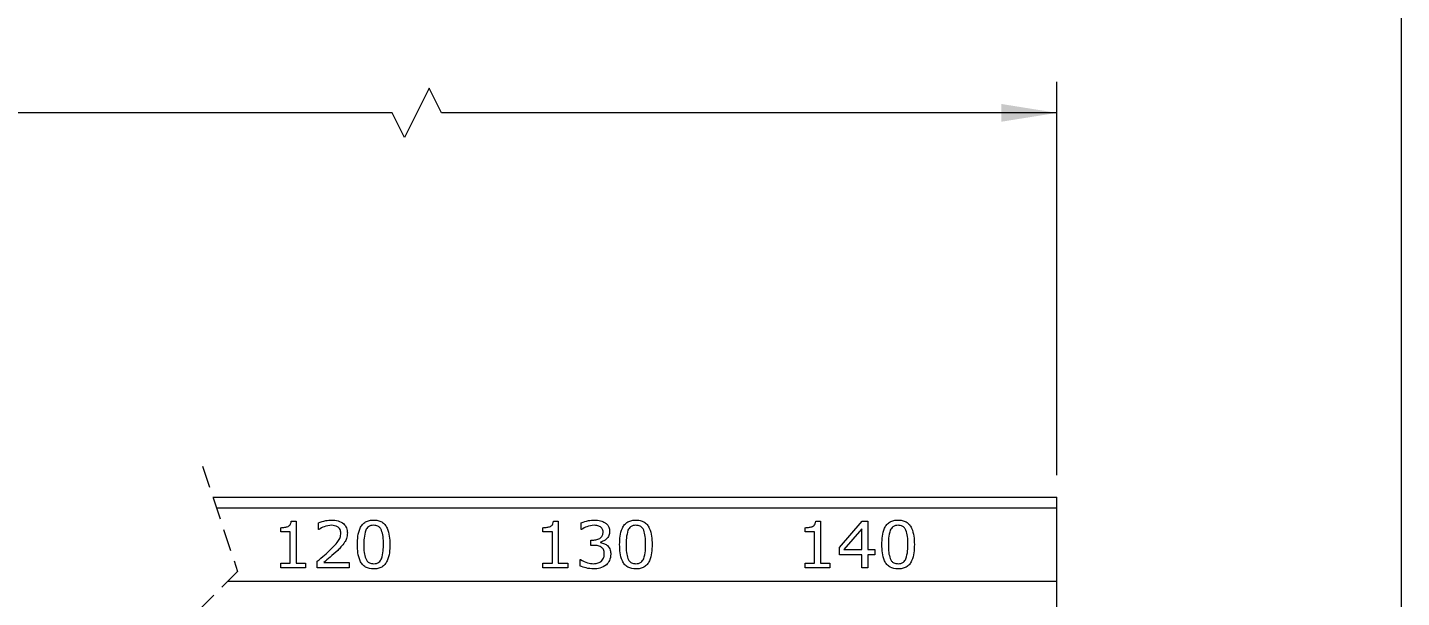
# Model space of a CAD drawing. Header units: millimetres. Extents: x 2 to 278, y 1 to 215.
# Drawn here: x 199.4 to 278, y 109.1 to 141.7 of the extents above; entities that cross this region are included whole.
import ezdxf

# ---------------------------------------------------------------- set-up
doc = ezdxf.new("R2010")
doc.units = ezdxf.units.MM
doc.linetypes.add('HIDDEN', pattern=[1.905, 1.27, -0.635])
doc.styles.add('SLDTEXTSTYLE0', font='TXT', dxfattribs={"width": 0.75})
doc.dimstyles.new('SLDDIMSTYLE0', dxfattribs={"dimtxt": 2.116667, "dimasz": 3.175, "dimexe": 0, "dimexo": 0.0625, "dimgap": 0.529167, "dimtad": 0, "dimtih": 1, "dimtoh": 1, "dimdec": 1, "dimlfac": 0.666667, "dimrnd": 1e-09, "dimzin": 4, "dimdsep": 46, "dimtxsty": 'SLDTEXTSTYLE0', "dimsah": 1, "dimcen": 0.09, "dimadec": 0, "dimazin": 1, "dimtfac": 1, "dimtdec": 1, "dimtofl": 0, "dimtmove": 0, "dimatfit": 3, "dimfxl": 1, "dimfrac": 2, "dimtolj": 1, "dimtzin": 12, "dimarcsym": 0})

# ---------------------------------------------------------------- blocks, each defined once
blk = doc.blocks.new('_D_1')
at = {"color": 7, "linetype": 'Continuous', "lineweight": 0}
for p, q in [((111.859, 116.083), (111.859, 138.591)), ((258.276, 116.083), (258.276, 138.591)), ((222.378, 138.225), (220.966, 135.402)), ((223.083, 136.813), (222.378, 138.225)), ((111.859, 136.813), (176.915, 136.813)), ((180.652, 136.813), (180.223, 136.813)), ((180.223, 136.813), (180.223, 133.45)), ((189.483, 136.813), (189.912, 136.813)), ((189.912, 136.813), (189.912, 133.45)), ((220.261, 136.813), (193.22, 136.813)), ((220.966, 135.402), (220.261, 136.813)), ((258.276, 136.813), (223.083, 136.813)), ((180.223, 133.45), (180.652, 133.45)), ((189.912, 133.45), (189.483, 133.45))]:
    blk.add_line(p, q, dxfattribs=at)
for points in [[(111.859, 136.813), (115.034, 136.305), (115.034, 137.321)], [(258.276, 136.813), (255.101, 137.321), (255.101, 136.305)]]:
    blk.add_solid(points, dxfattribs=at)
at = {"color": 7, "linetype": 'Continuous', "lineweight": 0, "char_height": 2.1167, "attachment_point": 1, "style": 'SLDTEXTSTYLE0'}
for s, insert in [('150.0mm', (178.904, 139.971)), ('5.91in', (181.189, 136.179))]:
    blk.add_mtext(s, dxfattribs=dict(at, insert=insert))

msp = doc.modelspace()

# ---------------------------------------------------------------- linework, layer by layer
at = {"color": 7, "linetype": 'Continuous', "lineweight": 0}
for p, q in [((277.989, 0.903), (277.989, 214.645)), ((210, 114.813), (258.276, 114.813)), ((258.276, 114.204), (258.276, 114.813)), ((210.203, 114.204), (258.276, 114.204)), ((258.276, 110.013), (258.276, 114.204)), ((214.483, 113.442), (214.756, 113.442)), ((214.756, 113.442), (214.756, 111.045)), ((216.039, 112.969), (216.039, 113.344)), ((229.483, 113.442), (229.756, 113.442)), ((229.756, 113.442), (229.756, 111.045)), ((231.072, 112.969), (231.072, 113.342)), ((244.483, 113.442), (244.756, 113.442)), ((244.756, 113.442), (244.756, 111.045)), ((245.836, 111.931), (247.133, 113.442)), ((247.133, 113.442), (247.457, 113.442)), ((247.457, 113.442), (247.457, 111.821)), ((213.878, 112.834), (213.878, 113.071)), ((214.418, 112.834), (213.878, 112.834)), ((214.418, 111.045), (214.418, 112.834)), ((216.057, 112.969), (216.039, 112.969)), ((228.878, 112.834), (228.878, 113.071)), ((229.418, 112.834), (228.878, 112.834)), ((229.418, 111.045), (229.418, 112.834)), ((231.09, 112.969), (231.072, 112.969)), ((243.878, 112.834), (243.878, 113.071)), ((244.418, 112.834), (243.878, 112.834)), ((244.418, 111.045), (244.418, 112.834)), ((247.119, 113.011), (246.098, 111.821)), ((247.119, 111.821), (247.119, 113.011)), ((231.613, 112.362), (231.735, 112.362)), ((231.613, 112.058), (231.613, 112.362)), ((231.774, 112.058), (231.613, 112.058)), ((232.179, 112.246), (232.179, 112.221)), ((245.836, 111.518), (245.836, 111.931)), ((246.098, 111.821), (247.119, 111.821)), ((247.457, 111.821), (247.862, 111.821)), ((247.862, 111.821), (247.862, 111.518)), ((213.878, 111.045), (214.418, 111.045)), ((213.878, 110.775), (213.878, 111.045)), ((214.756, 111.045), (215.296, 111.045)), ((215.296, 111.045), (215.296, 110.775)), ((215.971, 110.775), (215.971, 111.146)), ((216.348, 111.079), (217.794, 111.079)), ((217.794, 111.079), (217.794, 110.775)), ((228.878, 111.045), (229.418, 111.045)), ((228.878, 110.775), (228.878, 111.045)), ((229.756, 111.045), (230.296, 111.045)), ((230.296, 111.045), (230.296, 110.775)), ((231.005, 110.875), (231.005, 111.248)), ((231.005, 111.248), (231.032, 111.248)), ((243.878, 111.045), (244.418, 111.045)), ((243.878, 110.775), (243.878, 111.045)), ((244.756, 111.045), (245.296, 111.045)), ((245.296, 111.045), (245.296, 110.775)), ((247.119, 111.518), (245.836, 111.518)), ((247.119, 110.775), (247.119, 111.518)), ((247.457, 111.518), (247.457, 110.775)), ((247.862, 111.518), (247.457, 111.518)), ((215.296, 110.775), (213.878, 110.775)), ((217.794, 110.775), (215.971, 110.775)), ((230.296, 110.775), (228.878, 110.775)), ((245.296, 110.775), (243.878, 110.775)), ((247.457, 110.775), (247.119, 110.775)), ((210.865, 110.013), (258.276, 110.013)), ((258.276, 91.039), (258.276, 110.013))]:
    msp.add_line(p, q, dxfattribs=at)
at = {"color": 7, "linetype": 'HIDDEN', "lineweight": 0}
for p, q in [((209.411, 116.591), (211.411, 110.559)), ((211.411, 110.559), (207.411, 106.559))]:
    msp.add_line(p, q, dxfattribs=at)
at = {"color": 7, "linetype": 'Continuous', "lineweight": 0}
for points, knots in [([(214.304, 113.144), (214.332, 113.162), (214.39, 113.2), (214.465, 113.3), (214.476, 113.388), (214.483, 113.442)], [0, 0, 0, 0, 0.280565, 0.560708, 1, 1, 1, 1]), ([(216.039, 113.344), (216.177, 113.395), (216.424, 113.487), (216.686, 113.503), (216.802, 113.509)], [0, 0, 0, 0, 0.559839, 1, 1, 1, 1]), ([(216.793, 113.206), (216.646, 113.189), (216.384, 113.16), (216.157, 113.028), (216.057, 112.969)], [0, 0, 0, 0, 0.559377, 1, 1, 1, 1]), ([(217.322, 112.759), (217.314, 112.833), (217.299, 112.98), (217.101, 113.179), (216.91, 113.195), (216.793, 113.206)], [0, 0, 0, 0, 0.280549, 0.560192, 1, 1, 1, 1]), ([(216.802, 113.509), (216.924, 113.503), (217.169, 113.489), (217.479, 113.325), (217.668, 113.06), (217.685, 112.867), (217.693, 112.77)], [0, 0, 0, 0, 0.280891, 0.56022, 0.779834, 1, 1, 1, 1]), ([(218.267, 112.107), (218.271, 112.266), (218.281, 112.585), (218.375, 112.979), (218.541, 113.255), (218.728, 113.411), (218.956, 113.497), (219.115, 113.505), (219.195, 113.509)], [0, 0, 0, 0, 0.250444, 0.500238, 0.62524, 0.750039, 0.874893, 1, 1, 1, 1]), ([(219.195, 113.206), (219.142, 113.203), (219.036, 113.197), (218.857, 113.116), (218.787, 112.996), (218.744, 112.923)], [0, 0, 0, 0, 0.281165, 0.561578, 1, 1, 1, 1]), ([(219.195, 113.509), (219.275, 113.505), (219.434, 113.497), (219.662, 113.412), (219.848, 113.256), (220.013, 112.98), (220.11, 112.587), (220.119, 112.269), (220.124, 112.11)], [0, 0, 0, 0, 0.1251027, 0.2500184, 0.3748071, 0.4998023, 0.7495862, 1, 1, 1, 1]), ([(219.644, 112.927), (219.619, 112.973), (219.569, 113.066), (219.416, 113.187), (219.279, 113.199), (219.195, 113.206)], [0, 0, 0, 0, 0.280864, 0.561089, 1, 1, 1, 1]), ([(229.304, 113.144), (229.332, 113.162), (229.39, 113.2), (229.465, 113.3), (229.476, 113.388), (229.483, 113.442)], [0, 0, 0, 0, 0.280554, 0.56071, 1, 1, 1, 1]), ([(231.072, 113.342), (231.208, 113.394), (231.449, 113.487), (231.707, 113.502), (231.821, 113.509)], [0, 0, 0, 0, 0.559848, 1, 1, 1, 1]), ([(231.807, 113.206), (231.664, 113.188), (231.408, 113.158), (231.188, 113.027), (231.09, 112.969)], [0, 0, 0, 0, 0.559265, 1, 1, 1, 1]), ([(232.167, 113.121), (232.103, 113.15), (231.988, 113.203), (231.863, 113.205), (231.807, 113.206)], [0, 0, 0, 0, 0.55846, 1, 1, 1, 1]), ([(231.821, 113.509), (231.942, 113.506), (232.158, 113.5), (232.348, 113.4), (232.432, 113.356)], [0, 0, 0, 0, 0.560507, 1, 1, 1, 1]), ([(232.432, 113.356), (232.475, 113.322), (232.562, 113.254), (232.671, 113.084), (232.685, 112.941), (232.693, 112.854)], [0, 0, 0, 0, 0.2805792, 0.5609291, 1, 1, 1, 1]), ([(233.267, 112.107), (233.271, 112.266), (233.281, 112.585), (233.375, 112.979), (233.541, 113.255), (233.728, 113.411), (233.956, 113.497), (234.115, 113.505), (234.195, 113.509)], [0, 0, 0, 0, 0.250444, 0.500239, 0.625238, 0.750037, 0.874895, 1, 1, 1, 1]), ([(234.195, 113.206), (234.142, 113.203), (234.036, 113.197), (233.857, 113.116), (233.787, 112.996), (233.744, 112.923)], [0, 0, 0, 0, 0.28116, 0.561584, 1, 1, 1, 1]), ([(234.195, 113.509), (234.275, 113.505), (234.434, 113.497), (234.662, 113.412), (234.848, 113.256), (235.013, 112.98), (235.11, 112.587), (235.119, 112.269), (235.124, 112.11)], [0, 0, 0, 0, 0.125103, 0.250017, 0.374808, 0.499801, 0.749586, 1, 1, 1, 1]), ([(234.644, 112.927), (234.619, 112.973), (234.569, 113.066), (234.416, 113.187), (234.279, 113.199), (234.195, 113.206)], [0, 0, 0, 0, 0.2808704, 0.5610837, 1, 1, 1, 1]), ([(244.304, 113.144), (244.332, 113.162), (244.39, 113.2), (244.465, 113.3), (244.476, 113.388), (244.483, 113.442)], [0, 0, 0, 0, 0.280575, 0.560715, 1, 1, 1, 1]), ([(248.267, 112.107), (248.271, 112.266), (248.281, 112.585), (248.375, 112.979), (248.541, 113.255), (248.728, 113.411), (248.956, 113.497), (249.115, 113.505), (249.195, 113.509)], [0, 0, 0, 0, 0.250445, 0.50024, 0.625241, 0.750039, 0.874898, 1, 1, 1, 1]), ([(249.195, 113.206), (249.142, 113.203), (249.036, 113.197), (248.857, 113.116), (248.787, 112.996), (248.744, 112.923)], [0, 0, 0, 0, 0.281149, 0.561581, 1, 1, 1, 1]), ([(249.195, 113.509), (249.275, 113.505), (249.434, 113.497), (249.662, 113.412), (249.848, 113.256), (250.013, 112.98), (250.11, 112.587), (250.119, 112.269), (250.124, 112.11)], [0, 0, 0, 0, 0.125104, 0.25002, 0.374811, 0.499803, 0.749587, 1, 1, 1, 1]), ([(249.644, 112.927), (249.619, 112.973), (249.569, 113.066), (249.416, 113.187), (249.279, 113.199), (249.195, 113.206)], [0, 0, 0, 0, 0.280873, 0.561079, 1, 1, 1, 1]), ([(213.878, 113.071), (213.96, 113.073), (214.105, 113.077), (214.243, 113.123), (214.304, 113.144)], [0, 0, 0, 0, 0.5609001, 1, 1, 1, 1]), ([(216.713, 111.796), (216.87, 111.948), (217.09, 112.159), (217.298, 112.5), (217.314, 112.672), (217.322, 112.759)], [0, 0, 0, 0, 0.560729, 0.780477, 1, 1, 1, 1]), ([(217.693, 112.77), (217.685, 112.664), (217.671, 112.473), (217.579, 112.307), (217.538, 112.234)], [0, 0, 0, 0, 0.559659, 1, 1, 1, 1]), ([(218.744, 112.923), (218.706, 112.773), (218.638, 112.505), (218.638, 112.229), (218.638, 112.107)], [0, 0, 0, 0, 0.558833, 1, 1, 1, 1]), ([(219.752, 112.11), (219.754, 112.266), (219.756, 112.544), (219.678, 112.81), (219.644, 112.927)], [0, 0, 0, 0, 0.5609, 1, 1, 1, 1]), ([(228.878, 113.071), (228.96, 113.073), (229.105, 113.077), (229.243, 113.123), (229.304, 113.144)], [0, 0, 0, 0, 0.56091, 1, 1, 1, 1]), ([(231.735, 112.362), (231.814, 112.366), (231.972, 112.375), (232.177, 112.468), (232.307, 112.635), (232.317, 112.76), (232.322, 112.823)], [0, 0, 0, 0, 0.280948, 0.560617, 0.779849, 1, 1, 1, 1]), ([(232.322, 112.823), (232.313, 112.89), (232.299, 113.01), (232.207, 113.087), (232.167, 113.121)], [0, 0, 0, 0, 0.558915, 1, 1, 1, 1]), ([(232.693, 112.854), (232.684, 112.773), (232.667, 112.612), (232.525, 112.43), (232.361, 112.301), (232.239, 112.264), (232.179, 112.246)], [0, 0, 0, 0, 0.279522, 0.55928, 0.779685, 1, 1, 1, 1]), ([(233.744, 112.923), (233.706, 112.773), (233.638, 112.505), (233.638, 112.229), (233.638, 112.107)], [0, 0, 0, 0, 0.558834, 1, 1, 1, 1]), ([(234.752, 112.11), (234.754, 112.266), (234.756, 112.544), (234.678, 112.81), (234.644, 112.927)], [0, 0, 0, 0, 0.5609, 1, 1, 1, 1]), ([(243.878, 113.071), (243.96, 113.073), (244.105, 113.077), (244.243, 113.123), (244.304, 113.144)], [0, 0, 0, 0, 0.560918, 1, 1, 1, 1]), ([(248.744, 112.923), (248.706, 112.773), (248.638, 112.505), (248.638, 112.229), (248.638, 112.107)], [0, 0, 0, 0, 0.558834, 1, 1, 1, 1]), ([(249.752, 112.11), (249.754, 112.266), (249.756, 112.544), (249.678, 112.81), (249.644, 112.927)], [0, 0, 0, 0, 0.560899, 1, 1, 1, 1]), ([(215.971, 111.146), (216.113, 111.264), (216.365, 111.475), (216.607, 111.698), (216.713, 111.796)], [0, 0, 0, 0, 0.5600401, 1, 1, 1, 1]), ([(217.139, 111.774), (216.994, 111.641), (216.736, 111.403), (216.467, 111.178), (216.348, 111.079)], [0, 0, 0, 0, 0.559964, 1, 1, 1, 1]), ([(217.538, 112.234), (217.47, 112.142), (217.35, 111.978), (217.203, 111.837), (217.139, 111.774)], [0, 0, 0, 0, 0.5597399, 1, 1, 1, 1]), ([(219.195, 110.707), (219.033, 110.724), (218.79, 110.749), (218.54, 110.96), (218.375, 111.235), (218.28, 111.629), (218.271, 111.947), (218.267, 112.107)], [0, 0, 0, 0, 0.2484396, 0.3734754, 0.4987317, 0.7490551, 1, 1, 1, 1]), ([(218.638, 112.107), (218.636, 111.953), (218.632, 111.678), (218.708, 111.415), (218.742, 111.299)], [0, 0, 0, 0, 0.560855, 1, 1, 1, 1]), ([(220.124, 112.11), (220.119, 111.95), (220.11, 111.632), (220.017, 111.237), (219.85, 110.962), (219.663, 110.805), (219.435, 110.719), (219.275, 110.711), (219.195, 110.707)], [0, 0, 0, 0, 0.250431, 0.500225, 0.625205, 0.749998, 0.874891, 1, 1, 1, 1]), ([(219.645, 111.293), (219.684, 111.443), (219.754, 111.711), (219.753, 111.988), (219.752, 112.11)], [0, 0, 0, 0, 0.5589617, 1, 1, 1, 1]), ([(232.217, 111.961), (232.138, 111.995), (231.996, 112.056), (231.842, 112.057), (231.774, 112.058)], [0, 0, 0, 0, 0.55786, 1, 1, 1, 1]), ([(232.179, 112.221), (232.257, 112.202), (232.396, 112.168), (232.513, 112.084), (232.564, 112.047)], [0, 0, 0, 0, 0.560218, 1, 1, 1, 1]), ([(232.389, 111.575), (232.384, 111.66), (232.375, 111.812), (232.265, 111.915), (232.217, 111.961)], [0, 0, 0, 0, 0.560679, 1, 1, 1, 1]), ([(232.564, 112.047), (232.63, 111.966), (232.75, 111.821), (232.757, 111.635), (232.76, 111.553)], [0, 0, 0, 0, 0.558178, 1, 1, 1, 1]), ([(234.195, 110.707), (234.033, 110.724), (233.79, 110.749), (233.54, 110.96), (233.375, 111.235), (233.28, 111.629), (233.271, 111.947), (233.267, 112.107)], [0, 0, 0, 0, 0.248438, 0.373474, 0.498732, 0.749055, 1, 1, 1, 1]), ([(233.638, 112.107), (233.636, 111.953), (233.632, 111.678), (233.708, 111.415), (233.742, 111.299)], [0, 0, 0, 0, 0.560855, 1, 1, 1, 1]), ([(235.124, 112.11), (235.119, 111.95), (235.11, 111.632), (235.017, 111.237), (234.85, 110.962), (234.663, 110.805), (234.435, 110.719), (234.275, 110.711), (234.195, 110.707)], [0, 0, 0, 0, 0.25043, 0.500224, 0.625207, 0.749996, 0.874893, 1, 1, 1, 1]), ([(234.645, 111.293), (234.684, 111.443), (234.754, 111.711), (234.753, 111.988), (234.752, 112.11)], [0, 0, 0, 0, 0.558961, 1, 1, 1, 1]), ([(249.195, 110.707), (249.033, 110.724), (248.79, 110.749), (248.54, 110.96), (248.375, 111.235), (248.28, 111.629), (248.271, 111.947), (248.267, 112.107)], [0, 0, 0, 0, 0.248434, 0.373472, 0.498731, 0.749055, 1, 1, 1, 1]), ([(248.638, 112.107), (248.636, 111.953), (248.632, 111.678), (248.708, 111.415), (248.742, 111.299)], [0, 0, 0, 0, 0.560854, 1, 1, 1, 1]), ([(250.124, 112.11), (250.119, 111.95), (250.11, 111.632), (250.017, 111.237), (249.85, 110.962), (249.663, 110.805), (249.435, 110.719), (249.275, 110.711), (249.195, 110.707)], [0, 0, 0, 0, 0.25043, 0.500223, 0.625204, 0.749995, 0.874892, 1, 1, 1, 1]), ([(249.645, 111.293), (249.684, 111.443), (249.754, 111.711), (249.753, 111.988), (249.752, 112.11)], [0, 0, 0, 0, 0.558961, 1, 1, 1, 1]), ([(218.742, 111.299), (218.766, 111.251), (218.814, 111.155), (218.97, 111.029), (219.11, 111.018), (219.195, 111.011)], [0, 0, 0, 0, 0.280855, 0.560982, 1, 1, 1, 1]), ([(219.195, 111.011), (219.248, 111.014), (219.354, 111.02), (219.533, 111.099), (219.603, 111.22), (219.645, 111.293)], [0, 0, 0, 0, 0.281318, 0.561908, 1, 1, 1, 1]), ([(231.794, 110.707), (231.642, 110.718), (231.371, 110.737), (231.117, 110.833), (231.005, 110.875)], [0, 0, 0, 0, 0.5596851, 1, 1, 1, 1]), ([(231.032, 111.248), (231.164, 111.175), (231.399, 111.046), (231.666, 111.022), (231.783, 111.011)], [0, 0, 0, 0, 0.5598858, 1, 1, 1, 1]), ([(231.783, 111.011), (231.874, 111.018), (232.035, 111.031), (232.168, 111.121), (232.227, 111.16)], [0, 0, 0, 0, 0.560736, 1, 1, 1, 1]), ([(232.508, 110.953), (232.387, 110.871), (232.17, 110.724), (231.909, 110.712), (231.794, 110.707)], [0, 0, 0, 0, 0.558189, 1, 1, 1, 1]), ([(232.227, 111.16), (232.282, 111.228), (232.381, 111.35), (232.387, 111.506), (232.389, 111.575)], [0, 0, 0, 0, 0.558235, 1, 1, 1, 1]), ([(232.76, 111.553), (232.747, 111.426), (232.723, 111.199), (232.574, 111.028), (232.508, 110.953)], [0, 0, 0, 0, 0.559282, 1, 1, 1, 1]), ([(233.742, 111.299), (233.766, 111.251), (233.814, 111.155), (233.97, 111.029), (234.11, 111.018), (234.195, 111.011)], [0, 0, 0, 0, 0.280854, 0.56099, 1, 1, 1, 1]), ([(234.195, 111.011), (234.248, 111.014), (234.354, 111.02), (234.533, 111.099), (234.603, 111.22), (234.645, 111.293)], [0, 0, 0, 0, 0.281325, 0.561904, 1, 1, 1, 1]), ([(248.742, 111.299), (248.766, 111.251), (248.814, 111.155), (248.97, 111.029), (249.11, 111.018), (249.195, 111.011)], [0, 0, 0, 0, 0.280854, 0.560998, 1, 1, 1, 1]), ([(249.195, 111.011), (249.248, 111.014), (249.354, 111.02), (249.533, 111.099), (249.603, 111.22), (249.645, 111.293)], [0, 0, 0, 0, 0.28133, 0.561902, 1, 1, 1, 1])]:
    msp.add_open_spline(points, degree=3, knots=knots, dxfattribs=at)

# ---------------------------------------------------------------- dimensions: what is measured, and where the dimension line sits
dim = msp.add_linear_dim(base=(258.276, 136.813), p1=(111.859, 114.813), p2=(258.276, 114.813), text='150.0mm', dimstyle='SLDDIMSTYLE0', dxfattribs=at)
dim.commit()
dim.dimension.update_dxf_attribs({"geometry": '_D_1', "text_midpoint": (185.068, 136.813), "dimtype": 160})

doc.saveas('drawing.dxf')
